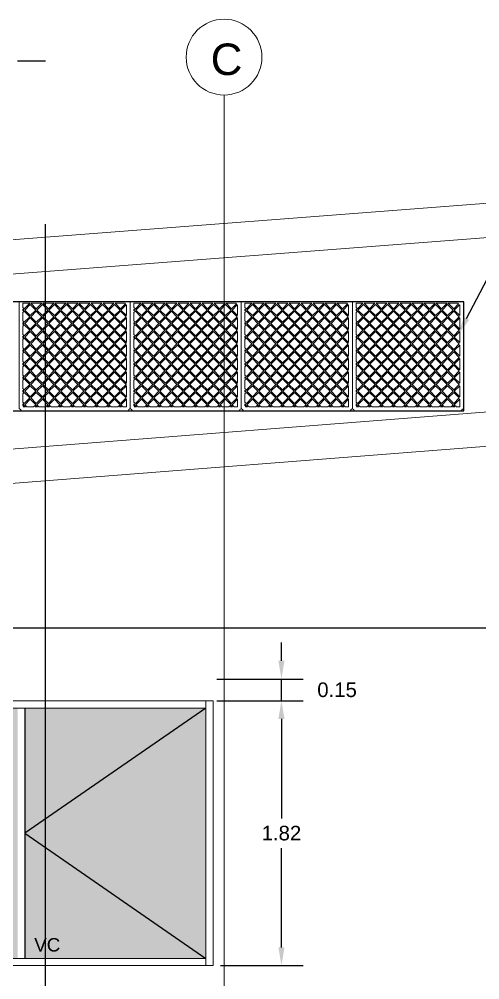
# Model space of a CAD drawing. Header units: inches. Extents: x -6 to 158, y 10 to 161.
# Drawn here: x 102.55 to 105.71, y 17.37 to 23.96 of the extents above; entities that cross this region are included whole.
import ezdxf
from ezdxf import colors
from ezdxf.entities.mleader import LeaderData, LeaderLine
from ezdxf.math import Vec2, Vec3

# ---------------------------------------------------------------- set-up
doc = ezdxf.new("R2010")
doc.units = ezdxf.units.IN
doc.header["$MEASUREMENT"] = 0
for name, pattern in [('Center', [40, 10, -5, 20, -5]), ('DASHED2', [9.525, 6.35, -3.175]), ('Grid Line', [22.225, 12.7, -3.175, 3.175, -3.175])]:
    doc.linetypes.add(name, pattern=pattern)
for name, color, linetype in [('2', 2, 'Continuous'), ('2 Ejes 2', 2, 'Continuous'), ('3', 3, 'Continuous'), ('A-WALL-PATT', 9, 'Continuous'), ('Dim', 2, 'Continuous'), ('LCorte', 5, 'Center'), ('Proy', 1, 'DASHED2'), ('TEXTO', 2, 'Continuous')]:
    doc.layers.add(name, color=color, linetype=linetype)
for name, color, linetype, lineweight in [('A-COLS', 3, 'Continuous', 9), ('A-GLAZ-CWMG', 2, 'Continuous', 9), ('A-WALL', 5, 'Continuous', 9), ('Q-SPCQ', 1, 'Continuous', 9), ('S-GRID', 1, 'Continuous', 9), ('S-GRID-IDEN', 1, 'Continuous', 9)]:
    doc.layers.add(name, color=color, linetype=linetype, lineweight=lineweight)
doc.styles.add('Arial_1', font='arial.ttf', dxfattribs={"height": 450})
doc.styles.add('style1', font='micross.ttf')
doc.dimstyles.new('1-50', dxfattribs={"dimscale": 0.05, "dimtxt": 2, "dimasz": 2.5, "dimexe": 3, "dimexo": 1, "dimgap": 1, "dimtad": 0, "dimtih": 1, "dimtoh": 1, "dimzin": 1, "dimdsep": 46, "dimtxsty": 'style1', "dimcen": 2.5, "dimclrd": 124, "dimclre": 124, "dimclrt": 1, "dimadec": 0, "dimazin": 0, "dimtfac": 1, "dimtmove": 2, "dimatfit": 3, "dimfxl": 1, "dimtolj": 1, "dimtzin": 0, "dimlwd": -1, "dimlwe": -1, "dimarcsym": 0})

# ---------------------------------------------------------------- blocks, each defined once
blk = doc.blocks.new('Rectangular Mullion - 50 x 150mm-2138221-Section 5')
at = {"layer": 'A-GLAZ-CWMG'}
for p, q in [((-5954.4, 6051), (-6304.4, 6051)), ((-6304.4, 6001), (-5954.4, 6001)), ((-5954.4, 6051), (-5954.4, 6001))]:
    blk.add_line(p, q, dxfattribs=at)
blk = doc.blocks.new('Rectangular Mullion - 50 x 150mm-2138222-Section 5')
at = {"layer": 'A-GLAZ-CWMG'}
for p, q in [((-11019.4, 4233.9), (-11019.4, 4283.9)), ((-6304.4, 4283.9), (-11019.4, 4283.9)), ((-11019.4, 4233.9), (-6304.4, 4233.9))]:
    blk.add_line(p, q, dxfattribs=at)
blk = doc.blocks.new('Rectangular Mullion - 50 x 150mm-1626899-Section 5')
at = {"layer": 'A-GLAZ-CWMG'}
for p, q in [((-5954.4, 6051), (-5904.4, 6051)), ((-5954.4, 6051), (-5954.4, 4233.9)), ((-5904.4, 4233.9), (-5904.4, 6051)), ((-5904.4, 4233.9), (-5954.4, 4233.9))]:
    blk.add_line(p, q, dxfattribs=at)
blk = doc.blocks.new('Rectangular Mullion - 50 x 150mm-2138223-Section 5')
at = {"layer": 'A-GLAZ-CWMG'}
for p, q in [((-11019.4, 6001), (-11019.4, 6051)), ((-6304.4, 6051), (-11019.4, 6051)), ((-11019.4, 6001), (-6304.4, 6001))]:
    blk.add_line(p, q, dxfattribs=at)
blk = doc.blocks.new('Rectangular Mullion - 50 x 150mm-2138224-Section 5')
at = {"layer": 'A-GLAZ-CWMG'}
for p, q in [((-5954.4, 4283.9), (-6304.4, 4283.9)), ((-5954.4, 4283.9), (-5954.4, 4233.9)), ((-6304.4, 4233.9), (-5954.4, 4233.9))]:
    blk.add_line(p, q, dxfattribs=at)
blk = doc.blocks.new('*D537')
at = {"layer": 'Defpoints', "color": 0, "transparency": 16777216}
for p in [(103.8828, 19.2833), (104.3515, 19.2833), (103.8828, 17.4661)]:
    blk.add_point(p, dxfattribs=at)
at = {"layer": 'Dim', "color": 124, "transparency": 16777216}
for p, q in [((103.9328, 19.2833), (104.5015, 19.2833)), ((104.3515, 19.1583), (104.3515, 18.4764)), ((104.3515, 17.5911), (104.3515, 18.273)), ((103.9328, 17.4661), (104.5015, 17.4661))]:
    blk.add_line(p, q, dxfattribs=at)
for points in [[(104.3307, 19.1583), (104.3723, 19.1583), (104.3515, 19.2833)], [(104.3307, 17.5911), (104.3723, 17.5911), (104.3515, 17.4661)]]:
    blk.add_solid(points, dxfattribs=at)
at = {"layer": 'Dim', "color": 1, "transparency": 16777216, "insert": (104.3515, 18.3747), "char_height": 0.1, "attachment_point": 5, "style": 'style1'}
blk.add_mtext('\\A1;1.82', dxfattribs=at)
blk = doc.blocks.new('*D538')
at = {"layer": 'Defpoints', "color": 0, "transparency": 16777216}
for p in [(103.8578, 19.4322), (104.3515, 19.4322), (103.8578, 19.2833)]:
    blk.add_point(p, dxfattribs=at)
at = {"layer": 'Dim', "color": 124, "transparency": 16777216}
for p, q in [((104.3515, 19.5572), (104.3515, 19.6822)), ((103.9078, 19.4322), (104.5015, 19.4322)), ((104.3515, 19.2833), (104.3515, 19.4322)), ((103.9078, 19.2833), (104.5015, 19.2833)), ((104.3515, 19.1583), (104.3515, 19.0333))]:
    blk.add_line(p, q, dxfattribs=at)
for points in [[(104.3307, 19.5572), (104.3723, 19.5572), (104.3515, 19.4322)], [(104.3307, 19.1583), (104.3723, 19.1583), (104.3515, 19.2833)]]:
    blk.add_solid(points, dxfattribs=at)
at = {"layer": 'Dim', "color": 1, "transparency": 16777216, "insert": (104.7333, 19.3577), "char_height": 0.1, "attachment_point": 5, "style": 'style1'}
blk.add_mtext('\\A1;0.15', dxfattribs=at)
blk = doc.blocks.new('Grid - M_Grid Head - Circle-10837-Section 2')
at = {"layer": 'S-GRID-IDEN'}
blk.add_circle((-13843.7, 10530.4), 325, dxfattribs=at)
blk = doc.blocks.new('Parasoleil Geode 30x30 Nested - Parasoleil Geode 30x30 Nested-983700-Section 3')
at = {"layer": 'Q-SPCQ'}
for p, q in [((4168.1, 8787.4), (4168.1, 8055.4)), ((4193.5, 8764.3), (4195.9, 8766.7)), ((4193.5, 8692.8), (4193.5, 8764.3)), ((4195.9, 8766.7), (4231.6, 8730.9)), ((4201.8, 8772.6), (4206.2, 8777)), ((4234.8, 8739.6), (4201.8, 8772.6)), ((4206.2, 8777), (4272.2, 8777)), ((4272.2, 8777), (4234.8, 8739.6)), ((4237.9, 8730.9), (4276, 8769)), ((4276, 8769), (4314.1, 8730.9)), ((4317.3, 8739.6), (4279.9, 8777)), ((4279.9, 8777), (4354.7, 8777)), ((4354.7, 8777), (4317.3, 8739.6)), ((4320.5, 8730.9), (4358.6, 8769)), ((4358.6, 8769), (4396.7, 8730.9)), ((4399.9, 8739.6), (4362.5, 8777)), ((4362.5, 8777), (4437.3, 8777)), ((4437.3, 8777), (4399.9, 8739.6)), ((4403, 8730.9), (4441.1, 8769)), ((4441.1, 8769), (4479.2, 8730.9)), ((4482.4, 8739.6), (4445, 8777)), ((4445, 8777), (4519.8, 8777)), ((4519.8, 8777), (4482.4, 8739.6)), ((4485.6, 8730.9), (4523.7, 8769)), ((4523.7, 8769), (4561.8, 8730.9)), ((4565, 8739.6), (4527.6, 8777)), ((4527.6, 8777), (4602.4, 8777)), ((4602.4, 8777), (4565, 8739.6)), ((4568.1, 8730.9), (4606.2, 8769)), ((4606.2, 8769), (4644.3, 8730.9)), ((4647.5, 8739.6), (4610.1, 8777)), ((4610.1, 8777), (4684.9, 8777)), ((4684.9, 8777), (4647.5, 8739.6)), ((4650.7, 8730.9), (4688.8, 8769)), ((4688.8, 8769), (4726.9, 8730.9)), ((4730.1, 8739.6), (4692.7, 8777)), ((4692.7, 8777), (4767.5, 8777)), ((4767.5, 8777), (4730.1, 8739.6)), ((4733.2, 8730.9), (4771.3, 8769)), ((4771.3, 8769), (4809.4, 8730.9)), ((4812.6, 8739.6), (4775.2, 8777)), ((4775.2, 8777), (4850, 8777)), ((4850, 8777), (4812.6, 8739.6)), ((4815.8, 8730.9), (4853.9, 8769)), ((4853.9, 8769), (4892, 8730.9)), ((4895.2, 8739.6), (4857.8, 8777)), ((4857.8, 8777), (4904.7, 8777)), ((4904.7, 8777), (4904.7, 8749.2)), ((4930.1, 8055.4), (4930.1, 8787.4)), ((4231.6, 8730.9), (4193.5, 8692.8)), ((4196.7, 8684.9), (4234.8, 8723)), ((4234.8, 8723), (4272.9, 8684.9)), ((4276, 8692.8), (4237.9, 8730.9)), ((4314.1, 8730.9), (4276, 8692.8)), ((4279.2, 8684.9), (4317.3, 8723)), ((4317.3, 8723), (4355.4, 8684.9)), ((4358.6, 8692.8), (4320.5, 8730.9)), ((4396.7, 8730.9), (4358.6, 8692.8)), ((4361.8, 8684.9), (4399.9, 8723)), ((4399.9, 8723), (4438, 8684.9)), ((4441.1, 8692.8), (4403, 8730.9)), ((4479.2, 8730.9), (4441.1, 8692.8)), ((4444.3, 8684.9), (4482.4, 8723)), ((4482.4, 8723), (4520.5, 8684.9)), ((4523.7, 8692.8), (4485.6, 8730.9)), ((4561.8, 8730.9), (4523.7, 8692.8)), ((4526.9, 8684.9), (4565, 8723)), ((4565, 8723), (4603.1, 8684.9)), ((4606.2, 8692.8), (4568.1, 8730.9)), ((4644.3, 8730.9), (4606.2, 8692.8)), ((4609.4, 8684.9), (4647.5, 8723)), ((4647.5, 8723), (4685.6, 8684.9)), ((4688.8, 8692.8), (4650.7, 8730.9)), ((4726.9, 8730.9), (4688.8, 8692.8)), ((4692, 8684.9), (4730.1, 8723)), ((4730.1, 8723), (4768.2, 8684.9)), ((4771.3, 8692.8), (4733.2, 8730.9)), ((4809.4, 8730.9), (4771.3, 8692.8)), ((4774.5, 8684.9), (4812.6, 8723)), ((4812.6, 8723), (4850.7, 8684.9)), ((4853.9, 8692.8), (4815.8, 8730.9)), ((4892, 8730.9), (4853.9, 8692.8)), ((4857.1, 8684.9), (4895.2, 8723)), ((4904.7, 8749.2), (4895.2, 8739.6)), ((4895.2, 8723), (4904.7, 8713.5)), ((4898.3, 8730.9), (4904.7, 8737.3)), ((4904.7, 8724.6), (4898.3, 8730.9)), ((4904.7, 8737.3), (4904.7, 8724.6)), ((4904.7, 8713.5), (4904.7, 8656.3)), ((4193.5, 8600), (4193.5, 8676.2)), ((4193.5, 8676.2), (4231.6, 8638.1)), ((4231.6, 8638.1), (4193.5, 8600)), ((4234.8, 8646.8), (4196.7, 8684.9)), ((4272.9, 8684.9), (4234.8, 8646.8)), ((4237.9, 8638.1), (4276, 8676.2)), ((4276, 8600), (4237.9, 8638.1)), ((4276, 8676.2), (4314.1, 8638.1)), ((4314.1, 8638.1), (4276, 8600)), ((4317.3, 8646.8), (4279.2, 8684.9)), ((4355.4, 8684.9), (4317.3, 8646.8)), ((4320.5, 8638.1), (4358.6, 8676.2)), ((4358.6, 8600), (4320.5, 8638.1)), ((4358.6, 8676.2), (4396.7, 8638.1)), ((4396.7, 8638.1), (4358.6, 8600)), ((4399.9, 8646.8), (4361.8, 8684.9)), ((4438, 8684.9), (4399.9, 8646.8)), ((4403, 8638.1), (4441.1, 8676.2)), ((4441.1, 8600), (4403, 8638.1)), ((4441.1, 8676.2), (4479.2, 8638.1)), ((4479.2, 8638.1), (4441.1, 8600)), ((4482.4, 8646.8), (4444.3, 8684.9)), ((4520.5, 8684.9), (4482.4, 8646.8)), ((4485.6, 8638.1), (4523.7, 8676.2)), ((4523.7, 8600), (4485.6, 8638.1)), ((4523.7, 8676.2), (4561.8, 8638.1)), ((4561.8, 8638.1), (4523.7, 8600)), ((4565, 8646.8), (4526.9, 8684.9)), ((4603.1, 8684.9), (4565, 8646.8)), ((4568.1, 8638.1), (4606.2, 8676.2)), ((4606.2, 8600), (4568.1, 8638.1)), ((4606.2, 8676.2), (4644.3, 8638.1)), ((4644.3, 8638.1), (4606.2, 8600)), ((4647.5, 8646.8), (4609.4, 8684.9)), ((4685.6, 8684.9), (4647.5, 8646.8)), ((4650.7, 8638.1), (4688.8, 8676.2)), ((4688.8, 8600), (4650.7, 8638.1)), ((4688.8, 8676.2), (4726.9, 8638.1)), ((4726.9, 8638.1), (4688.8, 8600)), ((4730.1, 8646.8), (4692, 8684.9)), ((4768.2, 8684.9), (4730.1, 8646.8)), ((4733.2, 8638.1), (4771.3, 8676.2)), ((4771.3, 8600), (4733.2, 8638.1)), ((4771.3, 8676.2), (4809.4, 8638.1)), ((4809.4, 8638.1), (4771.3, 8600)), ((4812.6, 8646.8), (4774.5, 8684.9)), ((4850.7, 8684.9), (4812.6, 8646.8)), ((4815.8, 8638.1), (4853.9, 8676.2)), ((4853.9, 8600), (4815.8, 8638.1)), ((4853.9, 8676.2), (4892, 8638.1)), ((4892, 8638.1), (4853.9, 8600)), ((4895.2, 8646.8), (4857.1, 8684.9)), ((4904.7, 8656.3), (4895.2, 8646.8)), ((4898.3, 8638.1), (4904.7, 8644.4)), ((4904.7, 8631.7), (4898.3, 8638.1)), ((4904.7, 8644.4), (4904.7, 8631.7)), ((4193.5, 8507.1), (4193.5, 8583.3)), ((4193.5, 8583.3), (4231.6, 8545.2)), ((4196.7, 8592), (4234.8, 8630.1)), ((4234.8, 8553.9), (4196.7, 8592)), ((4234.8, 8630.1), (4272.9, 8592)), ((4272.9, 8592), (4234.8, 8553.9)), ((4237.9, 8545.2), (4276, 8583.3)), ((4276, 8583.3), (4314.1, 8545.2)), ((4279.2, 8592), (4317.3, 8630.1)), ((4317.3, 8553.9), (4279.2, 8592)), ((4317.3, 8630.1), (4355.4, 8592)), ((4355.4, 8592), (4317.3, 8553.9)), ((4320.5, 8545.2), (4358.6, 8583.3)), ((4358.6, 8583.3), (4396.7, 8545.2)), ((4361.8, 8592), (4399.9, 8630.1)), ((4399.9, 8553.9), (4361.8, 8592)), ((4399.9, 8630.1), (4438, 8592)), ((4438, 8592), (4399.9, 8553.9)), ((4403, 8545.2), (4441.1, 8583.3)), ((4441.1, 8583.3), (4479.2, 8545.2)), ((4444.3, 8592), (4482.4, 8630.1)), ((4482.4, 8553.9), (4444.3, 8592)), ((4482.4, 8630.1), (4520.5, 8592)), ((4520.5, 8592), (4482.4, 8553.9)), ((4485.6, 8545.2), (4523.7, 8583.3)), ((4523.7, 8583.3), (4561.8, 8545.2)), ((4526.9, 8592), (4565, 8630.1)), ((4565, 8553.9), (4526.9, 8592)), ((4565, 8630.1), (4603.1, 8592)), ((4603.1, 8592), (4565, 8553.9)), ((4568.1, 8545.2), (4606.2, 8583.3)), ((4606.2, 8583.3), (4644.3, 8545.2)), ((4609.4, 8592), (4647.5, 8630.1)), ((4647.5, 8553.9), (4609.4, 8592)), ((4647.5, 8630.1), (4685.6, 8592)), ((4685.6, 8592), (4647.5, 8553.9)), ((4650.7, 8545.2), (4688.8, 8583.3)), ((4688.8, 8583.3), (4726.9, 8545.2)), ((4692, 8592), (4730.1, 8630.1)), ((4730.1, 8553.9), (4692, 8592)), ((4730.1, 8630.1), (4768.2, 8592)), ((4768.2, 8592), (4730.1, 8553.9)), ((4733.2, 8545.2), (4771.3, 8583.3)), ((4771.3, 8583.3), (4809.4, 8545.2)), ((4774.5, 8592), (4812.6, 8630.1)), ((4812.6, 8553.9), (4774.5, 8592)), ((4812.6, 8630.1), (4850.7, 8592)), ((4850.7, 8592), (4812.6, 8553.9)), ((4815.8, 8545.2), (4853.9, 8583.3)), ((4853.9, 8583.3), (4892, 8545.2)), ((4857.1, 8592), (4895.2, 8630.1)), ((4895.2, 8553.9), (4857.1, 8592)), ((4895.2, 8630.1), (4904.7, 8620.6)), ((4904.7, 8620.6), (4904.7, 8563.5)), ((4231.6, 8545.2), (4193.5, 8507.1)), ((4196.7, 8499.2), (4234.8, 8537.3)), ((4234.8, 8461.1), (4196.7, 8499.2)), ((4234.8, 8537.3), (4272.9, 8499.2)), ((4272.9, 8499.2), (4234.8, 8461.1)), ((4276, 8507.1), (4237.9, 8545.2)), ((4314.1, 8545.2), (4276, 8507.1)), ((4279.2, 8499.2), (4317.3, 8537.3)), ((4317.3, 8461.1), (4279.2, 8499.2)), ((4317.3, 8537.3), (4355.4, 8499.2)), ((4355.4, 8499.2), (4317.3, 8461.1)), ((4358.6, 8507.1), (4320.5, 8545.2)), ((4396.7, 8545.2), (4358.6, 8507.1)), ((4361.8, 8499.2), (4399.9, 8537.3)), ((4399.9, 8461.1), (4361.8, 8499.2)), ((4399.9, 8537.3), (4438, 8499.2)), ((4438, 8499.2), (4399.9, 8461.1)), ((4441.1, 8507.1), (4403, 8545.2)), ((4479.2, 8545.2), (4441.1, 8507.1)), ((4444.3, 8499.2), (4482.4, 8537.3)), ((4482.4, 8461.1), (4444.3, 8499.2)), ((4482.4, 8537.3), (4520.5, 8499.2)), ((4520.5, 8499.2), (4482.4, 8461.1)), ((4523.7, 8507.1), (4485.6, 8545.2)), ((4561.8, 8545.2), (4523.7, 8507.1)), ((4526.9, 8499.2), (4565, 8537.3)), ((4565, 8461.1), (4526.9, 8499.2)), ((4565, 8537.3), (4603.1, 8499.2)), ((4603.1, 8499.2), (4565, 8461.1)), ((4606.2, 8507.1), (4568.1, 8545.2)), ((4644.3, 8545.2), (4606.2, 8507.1)), ((4609.4, 8499.2), (4647.5, 8537.3)), ((4647.5, 8461.1), (4609.4, 8499.2)), ((4647.5, 8537.3), (4685.6, 8499.2)), ((4685.6, 8499.2), (4647.5, 8461.1)), ((4688.8, 8507.1), (4650.7, 8545.2)), ((4726.9, 8545.2), (4688.8, 8507.1)), ((4692, 8499.2), (4730.1, 8537.3)), ((4730.1, 8461.1), (4692, 8499.2)), ((4730.1, 8537.3), (4768.2, 8499.2)), ((4768.2, 8499.2), (4730.1, 8461.1)), ((4771.3, 8507.1), (4733.2, 8545.2)), ((4809.4, 8545.2), (4771.3, 8507.1)), ((4774.5, 8499.2), (4812.6, 8537.3)), ((4812.6, 8461.1), (4774.5, 8499.2)), ((4812.6, 8537.3), (4850.7, 8499.2)), ((4850.7, 8499.2), (4812.6, 8461.1)), ((4853.9, 8507.1), (4815.8, 8545.2)), ((4892, 8545.2), (4853.9, 8507.1)), ((4857.1, 8499.2), (4895.2, 8537.3)), ((4895.2, 8461.1), (4857.1, 8499.2)), ((4904.7, 8563.5), (4895.2, 8553.9)), ((4895.2, 8537.3), (4904.7, 8527.8)), ((4898.3, 8545.2), (4904.7, 8551.6)), ((4904.7, 8538.9), (4898.3, 8545.2)), ((4904.7, 8551.6), (4904.7, 8538.9)), ((4904.7, 8527.8), (4904.7, 8470.6)), ((4193.5, 8414.3), (4193.5, 8490.5)), ((4193.5, 8490.5), (4231.6, 8452.4)), ((4231.6, 8452.4), (4193.5, 8414.3)), ((4196.7, 8406.3), (4234.8, 8444.4)), ((4234.8, 8444.4), (4272.9, 8406.3)), ((4237.9, 8452.4), (4276, 8490.5)), ((4276, 8414.3), (4237.9, 8452.4)), ((4276, 8490.5), (4314.1, 8452.4)), ((4314.1, 8452.4), (4276, 8414.3)), ((4279.2, 8406.3), (4317.3, 8444.4)), ((4317.3, 8444.4), (4355.4, 8406.3)), ((4320.5, 8452.4), (4358.6, 8490.5)), ((4358.6, 8414.3), (4320.5, 8452.4)), ((4358.6, 8490.5), (4396.7, 8452.4)), ((4396.7, 8452.4), (4358.6, 8414.3)), ((4361.8, 8406.3), (4399.9, 8444.4)), ((4399.9, 8444.4), (4438, 8406.3)), ((4403, 8452.4), (4441.1, 8490.5)), ((4441.1, 8414.3), (4403, 8452.4)), ((4441.1, 8490.5), (4479.2, 8452.4)), ((4479.2, 8452.4), (4441.1, 8414.3)), ((4444.3, 8406.3), (4482.4, 8444.4)), ((4482.4, 8444.4), (4520.5, 8406.3)), ((4485.6, 8452.4), (4523.7, 8490.5)), ((4523.7, 8414.3), (4485.6, 8452.4)), ((4523.7, 8490.5), (4561.8, 8452.4)), ((4561.8, 8452.4), (4523.7, 8414.3)), ((4526.9, 8406.3), (4565, 8444.4)), ((4565, 8444.4), (4603.1, 8406.3)), ((4568.1, 8452.4), (4606.2, 8490.5)), ((4606.2, 8414.3), (4568.1, 8452.4)), ((4606.2, 8490.5), (4644.3, 8452.4)), ((4644.3, 8452.4), (4606.2, 8414.3)), ((4609.4, 8406.3), (4647.5, 8444.4)), ((4647.5, 8444.4), (4685.6, 8406.3)), ((4650.7, 8452.4), (4688.8, 8490.5)), ((4688.8, 8414.3), (4650.7, 8452.4)), ((4688.8, 8490.5), (4726.9, 8452.4)), ((4726.9, 8452.4), (4688.8, 8414.3)), ((4692, 8406.3), (4730.1, 8444.4)), ((4730.1, 8444.4), (4768.2, 8406.3)), ((4733.2, 8452.4), (4771.3, 8490.5)), ((4771.3, 8414.3), (4733.2, 8452.4)), ((4771.3, 8490.5), (4809.4, 8452.4)), ((4809.4, 8452.4), (4771.3, 8414.3)), ((4774.5, 8406.3), (4812.6, 8444.4)), ((4812.6, 8444.4), (4850.7, 8406.3)), ((4815.8, 8452.4), (4853.9, 8490.5)), ((4853.9, 8414.3), (4815.8, 8452.4)), ((4853.9, 8490.5), (4892, 8452.4)), ((4892, 8452.4), (4853.9, 8414.3)), ((4857.1, 8406.3), (4895.2, 8444.4)), ((4904.7, 8470.6), (4895.2, 8461.1)), ((4895.2, 8444.4), (4904.7, 8434.9)), ((4898.3, 8452.4), (4904.7, 8458.7)), ((4904.7, 8446), (4898.3, 8452.4)), ((4904.7, 8458.7), (4904.7, 8446)), ((4904.7, 8434.9), (4904.7, 8377.8)), ((4193.5, 8321.4), (4193.5, 8397.6)), ((4193.5, 8397.6), (4231.6, 8359.5)), ((4234.8, 8368.2), (4196.7, 8406.3)), ((4272.9, 8406.3), (4234.8, 8368.2)), ((4237.9, 8359.5), (4276, 8397.6)), ((4276, 8397.6), (4314.1, 8359.5)), ((4317.3, 8368.2), (4279.2, 8406.3)), ((4355.4, 8406.3), (4317.3, 8368.2)), ((4320.5, 8359.5), (4358.6, 8397.6)), ((4358.6, 8397.6), (4396.7, 8359.5)), ((4399.9, 8368.2), (4361.8, 8406.3)), ((4438, 8406.3), (4399.9, 8368.2)), ((4403, 8359.5), (4441.1, 8397.6)), ((4441.1, 8397.6), (4479.2, 8359.5)), ((4482.4, 8368.2), (4444.3, 8406.3)), ((4520.5, 8406.3), (4482.4, 8368.2)), ((4485.6, 8359.5), (4523.7, 8397.6)), ((4523.7, 8397.6), (4561.8, 8359.5)), ((4565, 8368.2), (4526.9, 8406.3)), ((4603.1, 8406.3), (4565, 8368.2)), ((4568.1, 8359.5), (4606.2, 8397.6)), ((4606.2, 8397.6), (4644.3, 8359.5)), ((4647.5, 8368.2), (4609.4, 8406.3)), ((4685.6, 8406.3), (4647.5, 8368.2)), ((4650.7, 8359.5), (4688.8, 8397.6)), ((4688.8, 8397.6), (4726.9, 8359.5)), ((4730.1, 8368.2), (4692, 8406.3)), ((4768.2, 8406.3), (4730.1, 8368.2)), ((4733.2, 8359.5), (4771.3, 8397.6)), ((4771.3, 8397.6), (4809.4, 8359.5)), ((4812.6, 8368.2), (4774.5, 8406.3)), ((4850.7, 8406.3), (4812.6, 8368.2)), ((4815.8, 8359.5), (4853.9, 8397.6)), ((4853.9, 8397.6), (4892, 8359.5)), ((4895.2, 8368.2), (4857.1, 8406.3)), ((4904.7, 8377.8), (4895.2, 8368.2)), ((4231.6, 8359.5), (4193.5, 8321.4)), ((4193.5, 8228.6), (4193.5, 8304.8)), ((4193.5, 8304.8), (4231.6, 8266.7)), ((4196.7, 8313.5), (4234.8, 8351.6)), ((4234.8, 8275.4), (4196.7, 8313.5)), ((4234.8, 8351.6), (4272.9, 8313.5)), ((4272.9, 8313.5), (4234.8, 8275.4)), ((4276, 8321.4), (4237.9, 8359.5)), ((4237.9, 8266.7), (4276, 8304.8)), ((4314.1, 8359.5), (4276, 8321.4)), ((4276, 8304.8), (4314.1, 8266.7)), ((4279.2, 8313.5), (4317.3, 8351.6)), ((4317.3, 8275.4), (4279.2, 8313.5)), ((4317.3, 8351.6), (4355.4, 8313.5)), ((4355.4, 8313.5), (4317.3, 8275.4)), ((4358.6, 8321.4), (4320.5, 8359.5)), ((4320.5, 8266.7), (4358.6, 8304.8)), ((4396.7, 8359.5), (4358.6, 8321.4)), ((4358.6, 8304.8), (4396.7, 8266.7)), ((4361.8, 8313.5), (4399.9, 8351.6)), ((4399.9, 8275.4), (4361.8, 8313.5)), ((4399.9, 8351.6), (4438, 8313.5)), ((4438, 8313.5), (4399.9, 8275.4)), ((4441.1, 8321.4), (4403, 8359.5)), ((4403, 8266.7), (4441.1, 8304.8)), ((4479.2, 8359.5), (4441.1, 8321.4)), ((4441.1, 8304.8), (4479.2, 8266.7)), ((4444.3, 8313.5), (4482.4, 8351.6)), ((4482.4, 8275.4), (4444.3, 8313.5)), ((4482.4, 8351.6), (4520.5, 8313.5)), ((4520.5, 8313.5), (4482.4, 8275.4)), ((4523.7, 8321.4), (4485.6, 8359.5)), ((4485.6, 8266.7), (4523.7, 8304.8)), ((4561.8, 8359.5), (4523.7, 8321.4)), ((4523.7, 8304.8), (4561.8, 8266.7)), ((4526.9, 8313.5), (4565, 8351.6)), ((4565, 8275.4), (4526.9, 8313.5)), ((4565, 8351.6), (4603.1, 8313.5)), ((4603.1, 8313.5), (4565, 8275.4)), ((4606.2, 8321.4), (4568.1, 8359.5)), ((4568.1, 8266.7), (4606.2, 8304.8)), ((4644.3, 8359.5), (4606.2, 8321.4)), ((4606.2, 8304.8), (4644.3, 8266.7)), ((4609.4, 8313.5), (4647.5, 8351.6)), ((4647.5, 8275.4), (4609.4, 8313.5)), ((4647.5, 8351.6), (4685.6, 8313.5)), ((4685.6, 8313.5), (4647.5, 8275.4)), ((4688.8, 8321.4), (4650.7, 8359.5)), ((4650.7, 8266.7), (4688.8, 8304.8)), ((4726.9, 8359.5), (4688.8, 8321.4)), ((4688.8, 8304.8), (4726.9, 8266.7)), ((4692, 8313.5), (4730.1, 8351.6)), ((4730.1, 8275.4), (4692, 8313.5)), ((4730.1, 8351.6), (4768.2, 8313.5)), ((4768.2, 8313.5), (4730.1, 8275.4)), ((4771.3, 8321.4), (4733.2, 8359.5)), ((4733.2, 8266.7), (4771.3, 8304.8)), ((4809.4, 8359.5), (4771.3, 8321.4)), ((4771.3, 8304.8), (4809.4, 8266.7)), ((4774.5, 8313.5), (4812.6, 8351.6)), ((4812.6, 8275.4), (4774.5, 8313.5)), ((4812.6, 8351.6), (4850.7, 8313.5)), ((4850.7, 8313.5), (4812.6, 8275.4)), ((4853.9, 8321.4), (4815.8, 8359.5)), ((4815.8, 8266.7), (4853.9, 8304.8)), ((4892, 8359.5), (4853.9, 8321.4)), ((4853.9, 8304.8), (4892, 8266.7)), ((4857.1, 8313.5), (4895.2, 8351.6)), ((4895.2, 8275.4), (4857.1, 8313.5)), ((4895.2, 8351.6), (4904.7, 8342.1)), ((4898.3, 8359.5), (4904.7, 8365.9)), ((4904.7, 8353.2), (4898.3, 8359.5)), ((4904.7, 8365.9), (4904.7, 8353.2)), ((4904.7, 8342.1), (4904.7, 8284.9)), ((4231.6, 8266.7), (4193.5, 8228.6)), ((4196.7, 8220.7), (4234.8, 8258.8)), ((4234.8, 8258.8), (4272.9, 8220.7)), ((4276, 8228.6), (4237.9, 8266.7)), ((4314.1, 8266.7), (4276, 8228.6)), ((4279.2, 8220.7), (4317.3, 8258.8)), ((4317.3, 8258.8), (4355.4, 8220.7)), ((4358.6, 8228.6), (4320.5, 8266.7)), ((4396.7, 8266.7), (4358.6, 8228.6)), ((4361.8, 8220.7), (4399.9, 8258.8)), ((4399.9, 8258.8), (4438, 8220.7)), ((4441.1, 8228.6), (4403, 8266.7)), ((4479.2, 8266.7), (4441.1, 8228.6)), ((4444.3, 8220.7), (4482.4, 8258.8)), ((4482.4, 8258.8), (4520.5, 8220.7)), ((4523.7, 8228.6), (4485.6, 8266.7)), ((4561.8, 8266.7), (4523.7, 8228.6)), ((4526.9, 8220.7), (4565, 8258.8)), ((4565, 8258.8), (4603.1, 8220.7)), ((4606.2, 8228.6), (4568.1, 8266.7)), ((4644.3, 8266.7), (4606.2, 8228.6)), ((4609.4, 8220.7), (4647.5, 8258.8)), ((4647.5, 8258.8), (4685.6, 8220.7)), ((4688.8, 8228.6), (4650.7, 8266.7)), ((4726.9, 8266.7), (4688.8, 8228.6)), ((4692, 8220.7), (4730.1, 8258.8)), ((4730.1, 8258.8), (4768.2, 8220.7)), ((4771.3, 8228.6), (4733.2, 8266.7)), ((4809.4, 8266.7), (4771.3, 8228.6)), ((4774.5, 8220.7), (4812.6, 8258.8)), ((4812.6, 8258.8), (4850.7, 8220.7)), ((4853.9, 8228.6), (4815.8, 8266.7)), ((4892, 8266.7), (4853.9, 8228.6)), ((4857.1, 8220.7), (4895.2, 8258.8)), ((4904.7, 8284.9), (4895.2, 8275.4)), ((4895.2, 8258.8), (4904.7, 8249.2)), ((4898.3, 8266.7), (4904.7, 8273)), ((4904.7, 8260.3), (4898.3, 8266.7)), ((4904.7, 8273), (4904.7, 8260.3)), ((4904.7, 8249.2), (4904.7, 8192.1)), ((4193.5, 8135.7), (4193.5, 8211.9)), ((4193.5, 8211.9), (4231.6, 8173.8)), ((4231.6, 8173.8), (4193.5, 8135.7)), ((4234.8, 8182.6), (4196.7, 8220.7)), ((4272.9, 8220.7), (4234.8, 8182.6)), ((4237.9, 8173.8), (4276, 8211.9)), ((4276, 8135.7), (4237.9, 8173.8)), ((4276, 8211.9), (4314.1, 8173.8)), ((4314.1, 8173.8), (4276, 8135.7)), ((4317.3, 8182.6), (4279.2, 8220.7)), ((4355.4, 8220.7), (4317.3, 8182.6)), ((4320.5, 8173.8), (4358.6, 8211.9)), ((4358.6, 8135.7), (4320.5, 8173.8)), ((4358.6, 8211.9), (4396.7, 8173.8)), ((4396.7, 8173.8), (4358.6, 8135.7)), ((4399.9, 8182.6), (4361.8, 8220.7)), ((4438, 8220.7), (4399.9, 8182.6)), ((4403, 8173.8), (4441.1, 8211.9)), ((4441.1, 8135.7), (4403, 8173.8)), ((4441.1, 8211.9), (4479.2, 8173.8)), ((4479.2, 8173.8), (4441.1, 8135.7)), ((4482.4, 8182.6), (4444.3, 8220.7)), ((4520.5, 8220.7), (4482.4, 8182.6)), ((4485.6, 8173.8), (4523.7, 8211.9)), ((4523.7, 8135.7), (4485.6, 8173.8)), ((4523.7, 8211.9), (4561.8, 8173.8)), ((4561.8, 8173.8), (4523.7, 8135.7)), ((4565, 8182.6), (4526.9, 8220.7)), ((4603.1, 8220.7), (4565, 8182.6)), ((4568.1, 8173.8), (4606.2, 8211.9)), ((4606.2, 8135.7), (4568.1, 8173.8)), ((4606.2, 8211.9), (4644.3, 8173.8)), ((4644.3, 8173.8), (4606.2, 8135.7)), ((4647.5, 8182.6), (4609.4, 8220.7)), ((4685.6, 8220.7), (4647.5, 8182.6)), ((4650.7, 8173.8), (4688.8, 8211.9)), ((4688.8, 8135.7), (4650.7, 8173.8)), ((4688.8, 8211.9), (4726.9, 8173.8)), ((4726.9, 8173.8), (4688.8, 8135.7)), ((4730.1, 8182.6), (4692, 8220.7)), ((4768.2, 8220.7), (4730.1, 8182.6)), ((4733.2, 8173.8), (4771.3, 8211.9)), ((4771.3, 8135.7), (4733.2, 8173.8)), ((4771.3, 8211.9), (4809.4, 8173.8)), ((4809.4, 8173.8), (4771.3, 8135.7)), ((4812.6, 8182.6), (4774.5, 8220.7)), ((4850.7, 8220.7), (4812.6, 8182.6)), ((4815.8, 8173.8), (4853.9, 8211.9)), ((4853.9, 8135.7), (4815.8, 8173.8)), ((4853.9, 8211.9), (4892, 8173.8)), ((4892, 8173.8), (4853.9, 8135.7)), ((4895.2, 8182.6), (4857.1, 8220.7)), ((4904.7, 8192.1), (4895.2, 8182.6)), ((4898.3, 8173.8), (4904.7, 8180.2)), ((4904.7, 8167.5), (4898.3, 8173.8)), ((4904.7, 8180.2), (4904.7, 8167.5)), ((4193.5, 8119.1), (4231.6, 8081)), ((4193.5, 8065.8), (4193.5, 8119.1)), ((4196.7, 8127.8), (4234.8, 8165.9)), ((4234.8, 8089.7), (4196.7, 8127.8)), ((4234.8, 8165.9), (4272.9, 8127.8)), ((4272.9, 8127.8), (4234.8, 8089.7)), ((4237.9, 8081), (4276, 8119.1)), ((4276, 8119.1), (4314.1, 8081)), ((4279.2, 8127.8), (4317.3, 8165.9)), ((4317.3, 8089.7), (4279.2, 8127.8)), ((4317.3, 8165.9), (4355.4, 8127.8)), ((4355.4, 8127.8), (4317.3, 8089.7)), ((4320.5, 8081), (4358.6, 8119.1)), ((4358.6, 8119.1), (4396.7, 8081)), ((4361.8, 8127.8), (4399.9, 8165.9)), ((4399.9, 8089.7), (4361.8, 8127.8)), ((4399.9, 8165.9), (4438, 8127.8)), ((4438, 8127.8), (4399.9, 8089.7)), ((4403, 8081), (4441.1, 8119.1)), ((4441.1, 8119.1), (4479.2, 8081)), ((4444.3, 8127.8), (4482.4, 8165.9)), ((4482.4, 8089.7), (4444.3, 8127.8)), ((4482.4, 8165.9), (4520.5, 8127.8)), ((4520.5, 8127.8), (4482.4, 8089.7)), ((4485.6, 8081), (4523.7, 8119.1)), ((4523.7, 8119.1), (4561.8, 8081)), ((4526.9, 8127.8), (4565, 8165.9)), ((4565, 8089.7), (4526.9, 8127.8)), ((4565, 8165.9), (4603.1, 8127.8)), ((4603.1, 8127.8), (4565, 8089.7)), ((4568.1, 8081), (4606.2, 8119.1)), ((4606.2, 8119.1), (4644.3, 8081)), ((4609.4, 8127.8), (4647.5, 8165.9)), ((4647.5, 8089.7), (4609.4, 8127.8)), ((4647.5, 8165.9), (4685.6, 8127.8)), ((4685.6, 8127.8), (4647.5, 8089.7)), ((4650.7, 8081), (4688.8, 8119.1)), ((4688.8, 8119.1), (4726.9, 8081)), ((4692, 8127.8), (4730.1, 8165.9)), ((4730.1, 8089.7), (4692, 8127.8)), ((4730.1, 8165.9), (4768.2, 8127.8)), ((4768.2, 8127.8), (4730.1, 8089.7)), ((4733.2, 8081), (4771.3, 8119.1)), ((4771.3, 8119.1), (4809.4, 8081)), ((4774.5, 8127.8), (4812.6, 8165.9)), ((4812.6, 8089.7), (4774.5, 8127.8)), ((4812.6, 8165.9), (4850.7, 8127.8)), ((4850.7, 8127.8), (4812.6, 8089.7)), ((4815.8, 8081), (4853.9, 8119.1)), ((4853.9, 8119.1), (4892, 8081)), ((4857.1, 8127.8), (4895.2, 8165.9)), ((4895.2, 8089.7), (4857.1, 8127.8)), ((4895.2, 8165.9), (4904.7, 8156.4)), ((4904.7, 8156.4), (4904.7, 8099.2)), ((4216.4, 8065.8), (4193.5, 8065.8)), ((4231.6, 8081), (4216.4, 8065.8)), ((4227.5, 8065.8), (4234.8, 8073.1)), ((4242, 8065.8), (4227.5, 8065.8)), ((4234.8, 8073.1), (4242, 8065.8)), ((4253.1, 8065.8), (4237.9, 8081)), ((4299, 8065.8), (4253.1, 8065.8)), ((4314.1, 8081), (4299, 8065.8)), ((4310.1, 8065.8), (4317.3, 8073.1)), ((4324.6, 8065.8), (4310.1, 8065.8)), ((4317.3, 8073.1), (4324.6, 8065.8)), ((4335.7, 8065.8), (4320.5, 8081)), ((4381.5, 8065.8), (4335.7, 8065.8)), ((4396.7, 8081), (4381.5, 8065.8)), ((4392.6, 8065.8), (4399.9, 8073.1)), ((4407.1, 8065.8), (4392.6, 8065.8)), ((4399.9, 8073.1), (4407.1, 8065.8)), ((4418.2, 8065.8), (4403, 8081)), ((4464.1, 8065.8), (4418.2, 8065.8)), ((4479.2, 8081), (4464.1, 8065.8)), ((4475.2, 8065.8), (4482.4, 8073.1)), ((4489.7, 8065.8), (4475.2, 8065.8)), ((4482.4, 8073.1), (4489.7, 8065.8)), ((4500.8, 8065.8), (4485.6, 8081)), ((4546.6, 8065.8), (4500.8, 8065.8)), ((4561.8, 8081), (4546.6, 8065.8)), ((4557.7, 8065.8), (4565, 8073.1)), ((4572.2, 8065.8), (4557.7, 8065.8)), ((4565, 8073.1), (4572.2, 8065.8)), ((4583.3, 8065.8), (4568.1, 8081)), ((4629.2, 8065.8), (4583.3, 8065.8)), ((4644.3, 8081), (4629.2, 8065.8)), ((4640.3, 8065.8), (4647.5, 8073.1)), ((4654.8, 8065.8), (4640.3, 8065.8)), ((4647.5, 8073.1), (4654.8, 8065.8)), ((4665.9, 8065.8), (4650.7, 8081)), ((4711.7, 8065.8), (4665.9, 8065.8)), ((4726.9, 8081), (4711.7, 8065.8)), ((4722.8, 8065.8), (4730.1, 8073.1)), ((4737.3, 8065.8), (4722.8, 8065.8)), ((4730.1, 8073.1), (4737.3, 8065.8)), ((4748.4, 8065.8), (4733.2, 8081)), ((4794.3, 8065.8), (4748.4, 8065.8)), ((4809.4, 8081), (4794.3, 8065.8)), ((4805.4, 8065.8), (4812.6, 8073.1)), ((4819.9, 8065.8), (4805.4, 8065.8)), ((4812.6, 8073.1), (4819.9, 8065.8)), ((4831, 8065.8), (4815.8, 8081)), ((4876.8, 8065.8), (4831, 8065.8)), ((4892, 8081), (4876.8, 8065.8)), ((4887.9, 8065.8), (4895.2, 8073.1)), ((4902.4, 8065.8), (4887.9, 8065.8)), ((4904.7, 8099.2), (4895.2, 8089.7)), ((4895.2, 8073.1), (4902.4, 8065.8)), ((4898.3, 8081), (4904.7, 8087.4)), ((4904.7, 8074.7), (4898.3, 8081)), ((4904.7, 8087.4), (4904.7, 8074.7))]:
    blk.add_line(p, q, dxfattribs=at)
for centre, radius, start, end in [((4170.6, 8055.4), 2.54, 180, 254.28614), ((4168.1, 8040.4), 12.7, 8.38554, 81.61446), ((4183.1, 8043), 2.54, 195.71386, 270), ((4915.1, 8043), 2.54, 270, 344.28614), ((4930.1, 8040.4), 12.7, 98.38554, 171.61446), ((4927.6, 8055.4), 2.54, 285.71386, 0)]:
    blk.add_arc(centre, radius, start, end, dxfattribs=at)

msp = doc.modelspace()

# ---------------------------------------------------------------- hatches: boundary and pattern name
at = {"layer": 'A-WALL-PATT', "lineweight": 18}
h = msp.add_hatch(color=256, dxfattribs=at)
h.dxf.hatch_style = 1
h.paths.add_polyline_path([(100.0591, 18.3747), (100.0591, 17.5161), (101.2753, 17.5161)], flags=17)
h.paths.add_polyline_path([(101.2753, 19.2332), (100.0591, 18.3747), (101.2753, 17.5161)])
h.paths.add_polyline_path([(101.2753, 19.2332), (100.0591, 19.2332), (100.0591, 18.3747)], flags=17)
h.paths.add_polyline_path([(100.0091, 19.2332), (98.7678, 19.2332), (100.0091, 18.3747)], flags=17)
h.paths.add_polyline_path([(98.7678, 19.2332), (98.7678, 17.5161), (100.0091, 18.3747)])
h.paths.add_polyline_path([(100.0091, 18.3747), (98.7678, 17.5161), (100.0091, 17.5161)], flags=17)
h.paths.add_polyline_path([(102.5416, 18.3747), (101.3253, 17.5161), (102.5416, 17.5161)], flags=17)
h.paths.add_polyline_path([(102.5416, 18.3747), (101.3253, 19.2332), (101.3253, 17.5161)])
h.paths.add_polyline_path([(102.5416, 19.2332), (101.3253, 19.2332), (102.5416, 18.3747)], flags=17)
h.paths.add_polyline_path([(103.8328, 19.2332), (103.4828, 19.2332), (102.7326, 19.2332), (102.7326, 18.4722)], flags=17)
h.paths.add_polyline_path([(102.7326, 19.2332), (102.5916, 19.2332), (102.5916, 18.3747), (102.7326, 18.4722)])
h.paths.add_polyline_path([(102.7326, 18.2772), (102.5916, 18.3747), (102.5916, 17.5161), (102.7326, 17.5161)])
h.paths.add_polyline_path([(102.7326, 18.2772), (102.7326, 17.5161), (103.4828, 17.5161), (103.8328, 17.5161)], flags=17)
h.paths.add_polyline_path([(103.8328, 19.2332), (102.7326, 18.4722), (102.7326, 18.2772), (103.8328, 17.5161)])
h.paths.add_polyline_path([(102.7326, 18.4722), (102.5916, 18.3747), (102.7326, 18.2772)])
h.paths.add_polyline_path([(100.099, 17.5376), (100.3253, 17.5376), (100.3253, 17.6805), (100.099, 17.6805)], flags=24)
h.paths.add_polyline_path([(99.7486, 17.5376), (99.975, 17.5376), (99.975, 17.6805), (99.7486, 17.6805)], flags=24)
h.paths.add_polyline_path([(102.2812, 17.5376), (102.5075, 17.5376), (102.5075, 17.6805), (102.2812, 17.6805)], flags=24)
h.paths.add_polyline_path([(102.6315, 17.5376), (102.8579, 17.5376), (102.8579, 17.6805), (102.6315, 17.6805)], flags=9)

# ---------------------------------------------------------------- linework, layer by layer
at = {"layer": '2'}
msp.add_line((102.5916, 19.2332), (102.5916, 17.5161), dxfattribs=at)
at = {"layer": '3'}
for p, q in [((105.6031, 22.0196), (101.0281, 22.0196)), ((105.6031, 21.2726), (105.6031, 22.0196)), ((101.0281, 21.2726), (105.6031, 21.2726))]:
    msp.add_line(p, q, dxfattribs=at)
at = {"layer": 'A-COLS'}
for p, q in [((99.8028, 22.2364), (106.8071, 22.7764)), ((106.8071, 22.5407), (99.8028, 22.0007))]:
    msp.add_line(p, q, dxfattribs=at)
at = {"layer": 'A-WALL'}
for p, q in [((96.7928, 20.5626), (110.0371, 21.5981)), ((110.0371, 21.3624), (93.1328, 20.0407)), ((98.7928, 19.2832), (103.8828, 19.2832)), ((103.8828, 19.2832), (103.8828, 17.4661)), ((103.8828, 17.4661), (98.7928, 17.4661))]:
    msp.add_line(p, q, dxfattribs=at)
at = {"layer": 'LCorte'}
for p in [(102.5403, 23.6717), (102.7326, 12.5511)]:
    msp.add_line(p, (102.7326, 23.6717), dxfattribs=at)
at = {"layer": 'Proy', "color": 253, "ltscale": 0.75}
msp.add_line((95.1328, 19.7822), (116.2585, 19.7822), dxfattribs=at)
at = {"layer": 'Proy', "ltscale": 0.75}
for p, q in [((103.8328, 19.2332), (102.5916, 18.3747)), ((102.5916, 18.3747), (103.8328, 17.5161))]:
    msp.add_line(p, q, dxfattribs=at)
at = {"layer": 'S-GRID', "color": 253, "linetype": 'Grid Line'}
msp.add_line((103.9578, 13.2322), (103.9578, 23.4377), dxfattribs=at)

# ---------------------------------------------------------------- block references
at = {"layer": 'A-GLAZ-CWMG', "xscale": 0.001, "yscale": 0.001, "zscale": 0.001}
for name in ['Rectangular Mullion - 50 x 150mm-2138223-Section 5', 'Rectangular Mullion - 50 x 150mm-2138221-Section 5', 'Rectangular Mullion - 50 x 150mm-1626899-Section 5', 'Rectangular Mullion - 50 x 150mm-2138222-Section 5', 'Rectangular Mullion - 50 x 150mm-2138224-Section 5']:
    msp.add_blockref(name, (109.7872, 13.2322), dxfattribs=at)
at = {"layer": 'Q-SPCQ', "xscale": -0.001, "yscale": 0.001, "zscale": 0.001}
for p in [(107.4822, 13.2322), (108.2442, 13.2322), (109.0062, 13.2322), (109.7682, 13.2322)]:
    msp.add_blockref('Parasoleil Geode 30x30 Nested - Parasoleil Geode 30x30 Nested-983700-Section 3', p, dxfattribs=at)
at = {"layer": 'S-GRID-IDEN', "color": 253, "xscale": 0.0008000000000000003, "yscale": 0.0008000000000000003, "zscale": 0.0008000000000000003}
msp.add_blockref('Grid - M_Grid Head - Circle-10837-Section 2', (115.0328, 15.2733), dxfattribs=at)

# ---------------------------------------------------------------- texts
at = {"layer": '2 Ejes 2', "color": 253, "insert": (103.866, 23.7907), "char_height": 0.216, "width": 0.203949, "attachment_point": 1, "style": 'Arial_1'}
msp.add_mtext('C', dxfattribs=at)
at = {"layer": 'TEXTO', "style": 'style1'}
msp.add_text('VC', height=0.09211, dxfattribs=at).set_placement((102.6553, 17.563))

# ---------------------------------------------------------------- dimensions: what is measured, and where the dimension line sits
at = {"layer": 'Dim'}
for base, p1, p2, picture, middle in [((104.3515, 19.4322), (103.8578, 19.2833), (103.8578, 19.4322), '*D538', (104.7333, 19.3577)), ((104.3515, 19.2833), (103.8828, 17.4661), (103.8828, 19.2833), '*D537', (104.3515, 18.3747))]:
    dim = msp.add_linear_dim(base=base, p1=p1, p2=p2, angle=90, dimstyle='1-50', override={"dimfxl": 1.25}, dxfattribs=at)
    dim.commit()
    dim.dimension.update_dxf_attribs({"geometry": picture, "text_midpoint": middle})

# ---------------------------------------------------------------- leaders
at = {"layer": 'TEXTO'}
ml = msp.add_multileader_mtext('Standard', dxfattribs=at)
ml.set_content('{\\C3;PETATILLO EN MADERA}', color=256, style='style1')
ml.set_leader_properties(color=1, linetype='ByLayer', lineweight=-1)
ml.build(insert=Vec2(0, 0))
ml.multileader.update_dxf_attribs({"text_right_attachment_type": 2, "dogleg_length": 5, "arrow_head_size": 0.125, "scale": 0.05})
ctx = ml.context
ctx.base_point, ctx.scale, ctx.char_height, ctx.arrow_head_size, ctx.landing_gap_size, ctx.plane_origin = Vec3(106.5025, 22.1748), 0.05, 0.0733, 0.125, 0, Vec3(105.0282, 22.5133)
ctx.right_attachment = 2
notes = []
notes.append((ctx, [(0, (1, 1, 0), (105.7624, 22.1748), (1, 0), 0.7401, [(0, [(105.5634, 21.7934)], 0, [])])]))
ctx.mtext.insert, ctx.mtext.width, ctx.mtext.flow_direction = Vec3(106.5025, 22.2115), 0.91963, 5
for ctx, leaders in notes:
    for number, flags, end, landing, length, lines in leaders:
        leader = LeaderData()
        leader.index, (leader.has_last_leader_line, leader.has_dogleg_vector, leader.attachment_direction) = number, flags
        leader.last_leader_point, leader.dogleg_vector, leader.dogleg_length = Vec3(end), Vec3(landing), length
        for number, points, colour, breaks in lines:
            line = LeaderLine()
            line.index, line.vertices, line.color, line.breaks = number, Vec3.list(points), colors.encode_raw_color(colour), breaks
            leader.lines.append(line)
        ctx.leaders.append(leader)

doc.saveas('drawing.dxf')
